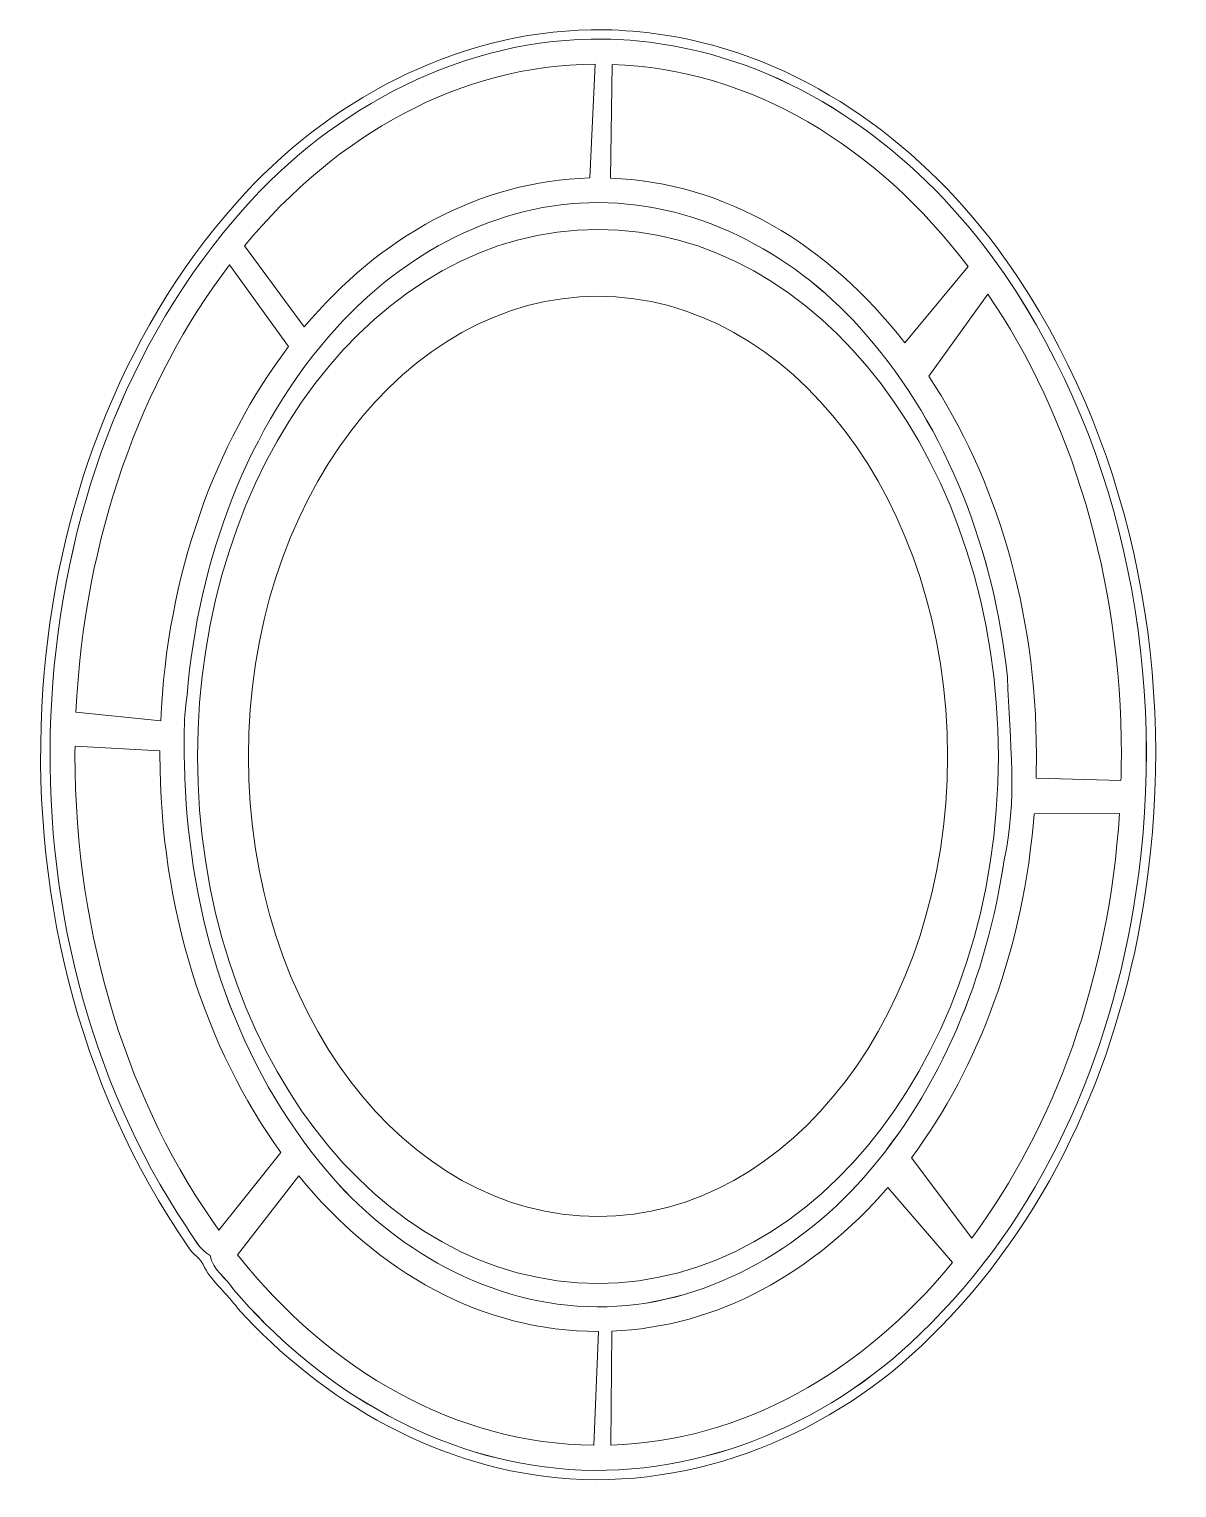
# Model space of a CAD drawing. Header units: centimetres. Extents: x -9.7 to 9.9, y -12.5 to 12.4.
import ezdxf

# ---------------------------------------------------------------- set-up
doc = ezdxf.new("R2010")
doc.units = ezdxf.units.CM
doc.header["$MEASUREMENT"] = 0
doc.layers.add('Layer 1', color=7, linetype='Continuous')

msp = doc.modelspace()

# ---------------------------------------------------------------- linework, layer by layer
at = {"layer": 'Layer 1', "color": 254, "lineweight": 0}
msp.add_open_spline([(-0.12004, 12.3427), (-2.43977, 12.30506), (-4.63942, 11.12161), (-6.15455, 9.40436), (-6.15455, 9.40436), (-8.17295, 7.13625), (-9.25037, 4.13161), (-9.45735, 1.1194), (-9.45735, 1.1194), (-9.69202, -2.20336), (-8.88779, -5.63738), (-6.98102, -8.38162), (-6.98102, -8.38162), (-6.90855, -8.51671), (-6.75005, -8.58191), (-6.70403, -8.72889), (-6.70403, -8.72889), (-6.56059, -8.99388), (-6.31467, -9.18111), (-6.14096, -9.42507), (-6.14096, -9.42507), (-4.6945, -11.0297), (-2.6663, -12.18762), (-0.48146, -12.32892), (-0.48146, -12.32892), (1.87285, -12.48235), (4.21291, -11.44054), (5.82269, -9.75097), (5.82269, -9.75097), (7.78208, -7.76308), (8.92272, -5.07371), (9.32439, -2.3307), (9.32439, -2.3307), (9.85728, 1.26117), (9.16636, 5.07439), (7.15676, 8.12054), (7.15676, 8.12054), (5.89588, 10.02151), (4.00345, 11.58205), (1.76004, 12.12881), (1.76004, 12.12881), (1.14665, 12.27964), (0.513, 12.35386), (-0.12004, 12.34269), (-0.12004, 12.34269), (-0.12004, 12.34269), (-0.12004, 12.3427), (-0.12004, 12.3427)], degree=3, knots=[0, 0, 0, 0, 0.07692308, 0.07692308, 0.07692308, 0.07692308, 0.15384615, 0.15384615, 0.15384615, 0.15384615, 0.23076923, 0.23076923, 0.23076923, 0.23076923, 0.30769231, 0.30769231, 0.30769231, 0.30769231, 0.38461538, 0.38461538, 0.38461538, 0.38461538, 0.46153846, 0.46153846, 0.46153846, 0.46153846, 0.53846154, 0.53846154, 0.53846154, 0.53846154, 0.61538462, 0.61538462, 0.61538462, 0.61538462, 0.69230769, 0.69230769, 0.69230769, 0.69230769, 0.76923077, 0.76923077, 0.76923077, 0.76923077, 0.84615385, 0.84615385, 0.84615385, 0.84615385, 1, 1, 1, 1], dxfattribs=at)
at = {"layer": 'Layer 1', "color": 16, "lineweight": 0}
for points, knots in [([(-0.00098, 12.18477), (-0.03997, 12.18471), (-0.07856, 12.18468), (-0.11756, 12.18394), (-0.11756, 12.18394), (-2.47967, 12.14785), (-4.70666, 10.89405), (-6.2005, 9.10651), (-6.2005, 9.10651), (-8.1962, 6.77213), (-9.19686, 3.704), (-9.32258, 0.65803), (-9.32258, 0.65803), (-9.44921, -2.38415), (-8.71023, -5.49679), (-7.01409, -8.04097), (-7.01409, -8.04097), (-6.89278, -8.21277), (-6.80054, -8.4206), (-6.60895, -8.52466), (-6.60895, -8.52466), (-6.57254, -8.77214), (-6.33139, -8.90394), (-6.20877, -9.10592), (-6.20877, -9.10592), (-4.82551, -10.72941), (-2.86464, -11.93719), (-0.7137, -12.15028), (-0.7137, -12.15028), (1.56492, -12.38232), (3.86848, -11.44604), (5.48499, -9.86081), (5.48499, -9.86081), (7.54872, -7.89277), (8.74105, -5.14706), (9.16105, -2.35243), (9.16105, -2.35243), (9.7059, 1.27461), (8.99935, 5.14837), (6.91622, 8.19204), (6.91622, 8.19204), (5.68144, 9.97945), (3.87482, 11.45014), (1.73452, 11.97145), (1.73452, 11.97145), (1.16718, 12.11128), (0.58381, 12.18572), (-0.00098, 12.18477)], [0, 0, 0, 0, 0.07692308, 0.07692308, 0.07692308, 0.07692308, 0.15384615, 0.15384615, 0.15384615, 0.15384615, 0.23076923, 0.23076923, 0.23076923, 0.23076923, 0.30769231, 0.30769231, 0.30769231, 0.30769231, 0.38461538, 0.38461538, 0.38461538, 0.38461538, 0.46153846, 0.46153846, 0.46153846, 0.46153846, 0.53846154, 0.53846154, 0.53846154, 0.53846154, 0.61538462, 0.61538462, 0.61538462, 0.61538462, 0.69230769, 0.69230769, 0.69230769, 0.69230769, 0.76923077, 0.76923077, 0.76923077, 0.76923077, 0.84615385, 0.84615385, 0.84615385, 0.84615385, 1, 1, 1, 1]), ([(-0.05059, 11.75896), (-0.05059, 11.75896), (-0.14237, 9.82006), (-0.14237, 9.82006), (-0.14237, 9.82006), (-2.01221, 9.7738), (-3.71486, 8.82163), (-5.00656, 7.28337), (-5.00656, 7.28337), (-5.00656, 7.28337), (-6.02273, 8.66333), (-6.02273, 8.66333), (-6.02273, 8.66333), (-4.44779, 10.57089), (-2.35228, 11.74178), (-0.05059, 11.75896)], [0, 0, 0, 0, 0.2, 0.2, 0.2, 0.2, 0.4, 0.4, 0.4, 0.4, 0.6, 0.6, 0.6, 0.6, 1, 1, 1, 1]), ([(0.24045, 11.75482), (2.60623, 11.67221), (4.74298, 10.37119), (6.30354, 8.31028), (6.30354, 8.31028), (6.30354, 8.31028), (5.22372, 7.01465), (5.22372, 7.01465), (5.22372, 7.01465), (3.92361, 8.69083), (2.15962, 9.74662), (0.20986, 9.81758), (0.20986, 9.81758), (0.20986, 9.81758), (0.24045, 11.75482), (0.24045, 11.75482)], [0, 0, 0, 0, 0.2, 0.2, 0.2, 0.2, 0.4, 0.4, 0.4, 0.4, 0.6, 0.6, 0.6, 0.6, 1, 1, 1, 1]), ([(0.00316, 9.40003), (1.76445, 9.402), (3.4351, 8.47168), (4.55978, 7.15521), (4.55978, 7.15521), (5.97075, 5.54173), (6.74562, 3.43621), (6.97245, 1.3228), (6.97245, 1.3228), (7.0084, 0.21589), (7.1473, -0.79064), (6.91375, -1.78936), (6.91375, -1.78936), (6.62866, -3.76406), (5.8455, -5.6951), (4.5234, -7.19926), (4.5234, -7.19926), (3.35377, -8.53039), (1.62408, -9.47355), (-0.18784, -9.39613), (-0.18784, -9.39613), (-1.98771, -9.33238), (-3.65913, -8.30866), (-4.75521, -6.92062), (-4.75521, -6.92062), (-6.23571, -5.09812), (-6.95263, -2.73792), (-7.03889, -0.40443), (-7.03889, -0.40443), (-7.05823, 0.05969), (-7.06774, 0.60123), (-7.00168, 1.01688), (-7.00168, 1.01688), (-6.81096, 3.29479), (-5.99483, 5.57609), (-4.44762, 7.27841), (-4.44762, 7.27841), (-3.32184, 8.52633), (-1.70849, 9.41065), (0.00317, 9.40004), (0.00317, 9.40004), (0.00317, 9.40004), (0.00316, 9.40003), (0.00316, 9.40003)], [0, 0, 0, 0, 0.08333333, 0.08333333, 0.08333333, 0.08333333, 0.16666667, 0.16666667, 0.16666667, 0.16666667, 0.25, 0.25, 0.25, 0.25, 0.33333333, 0.33333333, 0.33333333, 0.33333333, 0.41666667, 0.41666667, 0.41666667, 0.41666667, 0.5, 0.5, 0.5, 0.5, 0.58333333, 0.58333333, 0.58333333, 0.58333333, 0.66666667, 0.66666667, 0.66666667, 0.66666667, 0.75, 0.75, 0.75, 0.75, 0.83333333, 0.83333333, 0.83333333, 0.83333333, 1, 1, 1, 1]), ([(-6.27822, 8.34253), (-6.27822, 8.34253), (-5.2728, 6.95016), (-5.2728, 6.95016), (-5.2728, 6.95016), (-6.53042, 5.29833), (-7.34233, 3.05966), (-7.45148, 0.57452), (-7.45148, 0.57452), (-7.45148, 0.57452), (-8.89511, 0.72252), (-8.89511, 0.72252), (-8.89511, 0.72252), (-8.7583, 3.69496), (-7.78332, 6.37044), (-6.27822, 8.34252), (-6.27822, 8.34252), (-6.27822, 8.34252), (-6.27822, 8.34253), (-6.27822, 8.34253)], [0, 0, 0, 0, 0.16666667, 0.16666667, 0.16666667, 0.16666667, 0.33333333, 0.33333333, 0.33333333, 0.33333333, 0.5, 0.5, 0.5, 0.5, 0.66666667, 0.66666667, 0.66666667, 0.66666667, 1, 1, 1, 1]), ([(6.63924, 7.84312), (8.05267, 5.76177), (8.91218, 3.0124), (8.91218, -0.00012), (8.91218, -0.00012), (8.91218, -0.14696), (8.90962, -0.2928), (8.90557, -0.43834), (8.90557, -0.43834), (8.90557, -0.43834), (7.45863, -0.39948), (7.45863, -0.39948), (7.45863, -0.39948), (7.46267, -0.26691), (7.46524, -0.13399), (7.46524, -0.00012), (7.46524, -0.00012), (7.46524, 2.46598), (6.7736, 4.72115), (5.63135, 6.44662), (5.63135, 6.44662), (5.63135, 6.44662), (6.63924, 7.84312), (6.63924, 7.84312)], [0, 0, 0, 0, 0.14285714, 0.14285714, 0.14285714, 0.14285714, 0.28571429, 0.28571429, 0.28571429, 0.28571429, 0.42857143, 0.42857143, 0.42857143, 0.42857143, 0.57142857, 0.57142857, 0.57142857, 0.57142857, 0.71428571, 0.71428571, 0.71428571, 0.71428571, 1, 1, 1, 1]), ([(-8.91082, 0.14623), (-8.91082, 0.14623), (-7.46388, 0.06355), (-7.46388, 0.06355), (-7.46388, 0.06355), (-7.46399, 0.04233), (-7.46471, 0.02113), (-7.46471, -0.00012), (-7.46471, -0.00012), (-7.46471, -2.62494), (-6.68066, -5.00943), (-5.40427, -6.7718), (-5.40427, -6.7718), (-5.40427, -6.7718), (-6.45847, -8.09802), (-6.45847, -8.09802), (-6.45847, -8.09802), (-7.97807, -5.98895), (-8.91165, -3.13767), (-8.91165, -0.00012), (-8.91165, -0.00012), (-8.91165, 0.04866), (-8.91127, 0.09759), (-8.91082, 0.14623)], [0, 0, 0, 0, 0.14285714, 0.14285714, 0.14285714, 0.14285714, 0.28571429, 0.28571429, 0.28571429, 0.28571429, 0.42857143, 0.42857143, 0.42857143, 0.42857143, 0.57142857, 0.57142857, 0.57142857, 0.57142857, 0.71428571, 0.71428571, 0.71428571, 0.71428571, 1, 1, 1, 1]), ([(8.87993, -1.00223), (8.70029, -3.80727), (7.77341, -6.33247), (6.36308, -8.23032), (6.36308, -8.23032), (6.36308, -8.23032), (5.33865, -6.8611), (5.33865, -6.8611), (5.33865, -6.8611), (6.48682, -5.31531), (7.25085, -3.27379), (7.42638, -1.00389), (7.42638, -1.00389), (7.42638, -1.00389), (8.87993, -1.00223), (8.87993, -1.00223)], [0, 0, 0, 0, 0.2, 0.2, 0.2, 0.2, 0.4, 0.4, 0.4, 0.4, 0.6, 0.6, 0.6, 0.6, 1, 1, 1, 1]), ([(-5.09751, -7.17115), (-3.76291, -8.81387), (-1.96988, -9.82029), (0.00068, -9.82029), (0.00068, -9.82029), (0.00068, -9.82029), (0.00316, -9.82029), (0.00316, -9.82029), (0.00316, -9.82029), (0.00316, -9.82029), (-0.07539, -11.75754), (-0.07539, -11.75754), (-0.07539, -11.75754), (-2.42531, -11.73152), (-4.55985, -10.50434), (-6.14179, -8.51805), (-6.14179, -8.51805), (-6.14179, -8.51805), (-5.09751, -7.17115), (-5.09751, -7.17115)], [0, 0, 0, 0, 0.16666667, 0.16666667, 0.16666667, 0.16666667, 0.33333333, 0.33333333, 0.33333333, 0.33333333, 0.5, 0.5, 0.5, 0.5, 0.66666667, 0.66666667, 0.66666667, 0.66666667, 1, 1, 1, 1]), ([(4.93433, -7.36711), (4.93433, -7.36711), (6.03648, -8.64786), (6.03648, -8.64786), (6.03648, -8.64786), (4.49805, -10.51834), (2.46002, -11.68351), (0.2173, -11.75423), (0.2173, -11.75423), (0.2173, -11.75423), (0.23301, -9.81533), (0.23301, -9.81533), (0.23301, -9.81533), (2.03277, -9.74259), (3.67277, -8.83076), (4.93433, -7.36711)], [0, 0, 0, 0, 0.2, 0.2, 0.2, 0.2, 0.4, 0.4, 0.4, 0.4, 0.6, 0.6, 0.6, 0.6, 1, 1, 1, 1])]:
    msp.add_open_spline(points, degree=3, knots=knots, dxfattribs=at)
at = {"layer": 'Layer 1', "color": 251, "lineweight": 0}
for points, knots in [([(-0.00094, 12.18504), (-0.03992, 12.18498), (-0.07852, 12.18495), (-0.11752, 12.18421), (-0.11752, 12.18421), (-2.47964, 12.14812), (-4.70662, 10.89432), (-6.20046, 9.10678), (-6.20046, 9.10678), (-8.19616, 6.7724), (-9.19682, 3.70427), (-9.32254, 0.6583), (-9.32254, 0.6583), (-9.44917, -2.38388), (-8.71019, -5.49652), (-7.01405, -8.0407), (-7.01405, -8.0407), (-6.89274, -8.2125), (-6.8005, -8.42034), (-6.60891, -8.52439), (-6.60891, -8.52439), (-6.5725, -8.77187), (-6.33134, -8.90367), (-6.20872, -9.10565), (-6.20872, -9.10565), (-4.82546, -10.72914), (-2.86459, -11.93692), (-0.71366, -12.15001), (-0.71366, -12.15001), (1.56496, -12.38205), (3.86852, -11.44577), (5.48503, -9.86054), (5.48503, -9.86054), (7.54876, -7.8925), (8.74109, -5.14679), (9.16109, -2.35216), (9.16109, -2.35216), (9.70594, 1.27488), (8.99939, 5.14864), (6.91626, 8.19231), (6.91626, 8.19231), (5.68148, 9.97972), (3.87486, 11.45041), (1.73456, 11.97172), (1.73456, 11.97172), (1.16722, 12.11155), (0.58385, 12.18599), (-0.00094, 12.18504)], [0, 0, 0, 0, 0.07692308, 0.07692308, 0.07692308, 0.07692308, 0.15384615, 0.15384615, 0.15384615, 0.15384615, 0.23076923, 0.23076923, 0.23076923, 0.23076923, 0.30769231, 0.30769231, 0.30769231, 0.30769231, 0.38461538, 0.38461538, 0.38461538, 0.38461538, 0.46153846, 0.46153846, 0.46153846, 0.46153846, 0.53846154, 0.53846154, 0.53846154, 0.53846154, 0.61538462, 0.61538462, 0.61538462, 0.61538462, 0.69230769, 0.69230769, 0.69230769, 0.69230769, 0.76923077, 0.76923077, 0.76923077, 0.76923077, 0.84615385, 0.84615385, 0.84615385, 0.84615385, 1, 1, 1, 1]), ([(0.0032, 9.4003), (1.76448, 9.40227), (3.43514, 8.47195), (4.55982, 7.15548), (4.55982, 7.15548), (5.97079, 5.54199), (6.74566, 3.43648), (6.97249, 1.32307), (6.97249, 1.32307), (7.00844, 0.21616), (7.14734, -0.79037), (6.91378, -1.78909), (6.91378, -1.78909), (6.62869, -3.76379), (5.84553, -5.69483), (4.52344, -7.199), (4.52344, -7.199), (3.35381, -8.53012), (1.62412, -9.47328), (-0.1878, -9.39586), (-0.1878, -9.39586), (-1.98767, -9.33212), (-3.65909, -8.3084), (-4.75517, -6.92036), (-4.75517, -6.92036), (-6.23567, -5.09785), (-6.95259, -2.73766), (-7.03885, -0.40416), (-7.03885, -0.40416), (-7.05819, 0.05995), (-7.06771, 0.6015), (-7.00165, 1.01714), (-7.00165, 1.01714), (-6.81092, 3.29505), (-5.9948, 5.57635), (-4.44759, 7.27867), (-4.44759, 7.27867), (-3.32181, 8.52659), (-1.70846, 9.41091), (0.0032, 9.4003)], [0, 0, 0, 0, 0.09090909, 0.09090909, 0.09090909, 0.09090909, 0.18181818, 0.18181818, 0.18181818, 0.18181818, 0.27272727, 0.27272727, 0.27272727, 0.27272727, 0.36363636, 0.36363636, 0.36363636, 0.36363636, 0.45454545, 0.45454545, 0.45454545, 0.45454545, 0.54545455, 0.54545455, 0.54545455, 0.54545455, 0.63636364, 0.63636364, 0.63636364, 0.63636364, 0.72727273, 0.72727273, 0.72727273, 0.72727273, 0.81818182, 0.81818182, 0.81818182, 0.81818182, 1, 1, 1, 1])]:
    msp.add_open_spline(points, degree=3, knots=knots, dxfattribs=at)
at = {"layer": 'Layer 1', "color": 31, "lineweight": 0}
msp.add_open_spline([(0.00316, 9.40003), (1.76445, 9.402), (3.4351, 8.47168), (4.55978, 7.15521), (4.55978, 7.15521), (5.97075, 5.54173), (6.74562, 3.43621), (6.97245, 1.3228), (6.97245, 1.3228), (7.0084, 0.21589), (7.1473, -0.79064), (6.91375, -1.78936), (6.91375, -1.78936), (6.62866, -3.76406), (5.8455, -5.6951), (4.5234, -7.19926), (4.5234, -7.19926), (3.35377, -8.53039), (1.62408, -9.47355), (-0.18784, -9.39613), (-0.18784, -9.39613), (-1.98771, -9.33238), (-3.65913, -8.30866), (-4.75521, -6.92062), (-4.75521, -6.92062), (-6.23571, -5.09812), (-6.95263, -2.73792), (-7.03889, -0.40443), (-7.03889, -0.40443), (-7.05823, 0.05969), (-7.06774, 0.60123), (-7.00168, 1.01688), (-7.00168, 1.01688), (-6.81096, 3.29479), (-5.99483, 5.57609), (-4.44762, 7.27841), (-4.44762, 7.27841), (-3.32184, 8.52633), (-1.70849, 9.41065), (0.00317, 9.40004), (0.00317, 9.40004), (0.00317, 9.40004), (0.00316, 9.40003), (0.00316, 9.40003)], degree=3, knots=[0, 0, 0, 0, 0.08333333, 0.08333333, 0.08333333, 0.08333333, 0.16666667, 0.16666667, 0.16666667, 0.16666667, 0.25, 0.25, 0.25, 0.25, 0.33333333, 0.33333333, 0.33333333, 0.33333333, 0.41666667, 0.41666667, 0.41666667, 0.41666667, 0.5, 0.5, 0.5, 0.5, 0.58333333, 0.58333333, 0.58333333, 0.58333333, 0.66666667, 0.66666667, 0.66666667, 0.66666667, 0.75, 0.75, 0.75, 0.75, 0.83333333, 0.83333333, 0.83333333, 0.83333333, 1, 1, 1, 1], dxfattribs=at)
at = {"layer": 'Layer 1', "color": 22, "lineweight": 0}
for points in [[(-0.00325, 8.94471), (-3.76818, 8.94471), (-6.82353, 4.92445), (-6.82353, -0.0288), (-6.82353, -0.0288), (-6.82353, -4.98205), (-3.76818, -9.00148), (-0.00325, -9.00148), (-0.00325, -9.00148), (3.76168, -9.00148), (6.81703, -4.98205), (6.81703, -0.0288), (6.81703, -0.0288), (6.81703, 4.92445), (3.76168, 8.94471), (-0.00325, 8.94471)], [(-0.00325, 7.80535), (3.28366, 7.80535), (5.95151, 4.29556), (5.95151, -0.0288), (5.95151, -0.0288), (5.95151, -4.35315), (3.28366, -7.86295), (-0.00325, -7.86295), (-0.00325, -7.86295), (-3.29016, -7.86295), (-5.95801, -4.35316), (-5.95801, -0.0288), (-5.95801, -0.0288), (-5.95801, 4.29555), (-3.29016, 7.80535), (-0.00325, 7.80535)]]:
    msp.add_open_spline(points, degree=3, knots=[0, 0, 0, 0, 0.2, 0.2, 0.2, 0.2, 0.4, 0.4, 0.4, 0.4, 0.6, 0.6, 0.6, 0.6, 1, 1, 1, 1], dxfattribs=at)

doc.saveas('drawing.dxf')
